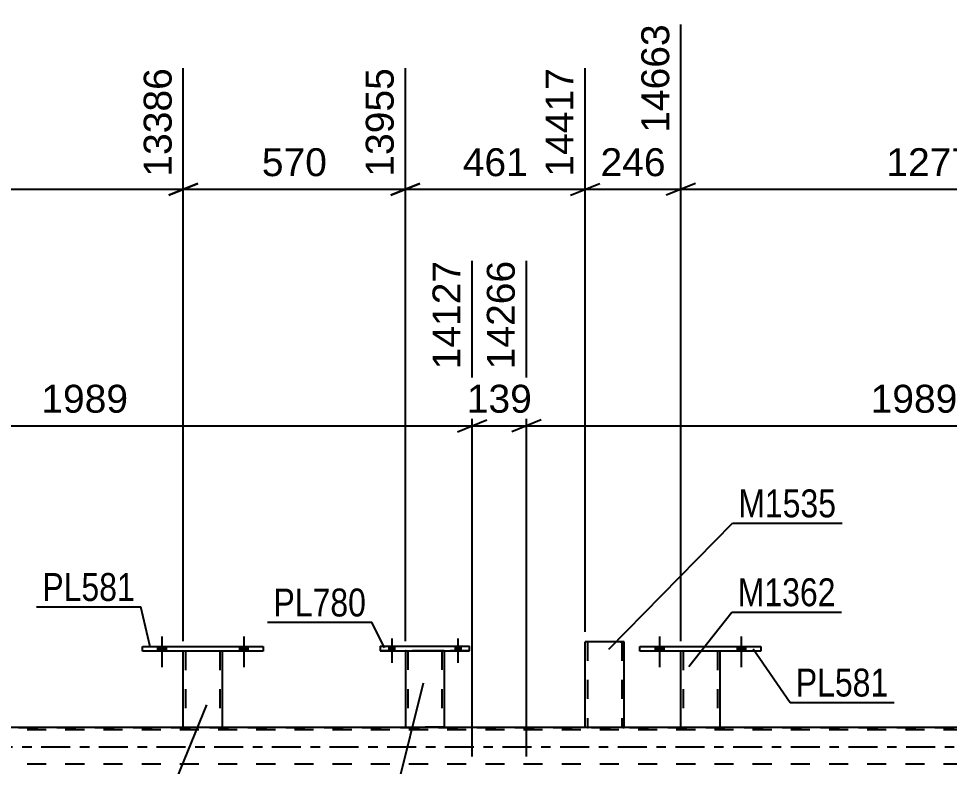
# Model space of a CAD drawing. Header units: millimetres. Extents: x 0 to 841, y 0 to 594.
# Drawn here: x 598 to 693.6, y 427.4 to 504.2 of the extents above; entities that cross this region are included whole.
import ezdxf

# ---------------------------------------------------------------- set-up
doc = ezdxf.new("R2010")
doc.units = ezdxf.units.MM
doc.linetypes.add('DXK_LINE_DOT2', pattern=[3.9198, 1.9599, -1.9599])
doc.linetypes.add('DXK_LINE_DOT3', pattern=[5.9187, 2.979, -0.9799, 0.9799, -0.9799])
doc.styles.add('Arial', font='arial.ttf', dxfattribs={"height": 0.2})
doc.styles.add('Arial Narrow', font='ARIALN.TTF', dxfattribs={"height": 0.2})

# ---------------------------------------------------------------- blocks, each defined once
blk = doc.blocks.new('Part-717034235-3735 - 3600')
at = {"color": 2, "linetype": 'Continuous'}
for p, q in [((635.15, 439.774), (635.15, 439.294)), ((635.15, 439.774), (644.35, 439.774)), ((644.35, 439.294), (644.35, 439.774)), ((635.15, 439.294), (644.35, 439.294))]:
    blk.add_line(p, q, dxfattribs=at)
at = {"color": 7, "linetype": 'DXK_LINE_DOT2'}
for p, q in [((635.15, 439.774), (644.35, 439.774)), ((644.35, 439.294), (635.15, 439.294))]:
    blk.add_line(p, q, dxfattribs=at)
blk = doc.blocks.new('Bolt-717034235-3612 - 3600')
at = {"linetype": 'Continuous'}
for points in [[(612.316, 439.28), (613.196, 439.28), (613.196, 439.76), (612.316, 439.76)], [(620.716, 439.28), (621.596, 439.28), (621.596, 439.76), (620.716, 439.76)]]:
    blk.add_hatch(color=1, dxfattribs=at).paths.add_polyline_path(points)
at = {"color": 1, "linetype": 'Continuous'}
for p, q in [((612.756, 440.76), (612.756, 437.64)), ((621.156, 440.76), (621.156, 437.64)), ((612.316, 439.76), (612.316, 439.28)), ((613.196, 439.76), (613.196, 439.28)), ((620.716, 439.76), (620.716, 439.28)), ((621.596, 439.76), (621.596, 439.28))]:
    blk.add_line(p, q, dxfattribs=at)
blk = doc.blocks.new('Bolt-717034235-3613 - 3600')
at = {"linetype": 'Continuous'}
for points in [[(612.316, 439.28), (613.196, 439.28), (613.196, 439.76), (612.316, 439.76)], [(620.716, 439.28), (621.596, 439.28), (621.596, 439.76), (620.716, 439.76)]]:
    blk.add_hatch(color=1, dxfattribs=at).paths.add_polyline_path(points)
at = {"color": 1, "linetype": 'Continuous'}
for p, q in [((612.756, 440.76), (612.756, 437.64)), ((621.156, 440.76), (621.156, 437.64)), ((612.316, 439.76), (612.316, 439.28)), ((613.196, 439.76), (613.196, 439.28)), ((620.716, 439.76), (620.716, 439.28)), ((621.596, 439.76), (621.596, 439.28))]:
    blk.add_line(p, q, dxfattribs=at)
blk = doc.blocks.new('Bolt-717034235-3618 - 3600')
at = {"linetype": 'Continuous'}
for points in [[(663.396, 439.28), (664.276, 439.28), (664.276, 439.76), (663.396, 439.76)], [(671.796, 439.28), (672.676, 439.28), (672.676, 439.76), (671.796, 439.76)]]:
    blk.add_hatch(color=1, dxfattribs=at).paths.add_polyline_path(points)
at = {"color": 1, "linetype": 'Continuous'}
for p, q in [((663.836, 440.76), (663.836, 437.64)), ((672.236, 440.76), (672.236, 437.64)), ((663.396, 439.76), (663.396, 439.28)), ((664.276, 439.76), (664.276, 439.28)), ((671.796, 439.76), (671.796, 439.28)), ((672.676, 439.76), (672.676, 439.28))]:
    blk.add_line(p, q, dxfattribs=at)
blk = doc.blocks.new('Bolt-717034235-3619 - 3600')
at = {"linetype": 'Continuous'}
for points in [[(663.396, 439.28), (664.276, 439.28), (664.276, 439.76), (663.396, 439.76)], [(671.796, 439.28), (672.676, 439.28), (672.676, 439.76), (671.796, 439.76)]]:
    blk.add_hatch(color=1, dxfattribs=at).paths.add_polyline_path(points)
at = {"color": 1, "linetype": 'Continuous'}
for p, q in [((663.836, 440.76), (663.836, 437.64)), ((672.236, 440.76), (672.236, 437.64)), ((663.396, 439.76), (663.396, 439.28)), ((664.276, 439.76), (664.276, 439.28)), ((671.796, 439.76), (671.796, 439.28)), ((672.676, 439.76), (672.676, 439.28))]:
    blk.add_line(p, q, dxfattribs=at)
blk = doc.blocks.new('Part-717034235-3705 - 3600')
at = {"color": 2, "linetype": 'Continuous'}
for p, q in [((661.836, 439.28), (661.836, 439.76)), ((661.836, 439.76), (674.236, 439.76)), ((674.236, 439.76), (674.236, 439.28)), ((674.236, 439.28), (661.836, 439.28))]:
    blk.add_line(p, q, dxfattribs=at)
blk = doc.blocks.new('Part-717034235-3710 - 3600')
at = {"color": 7, "linetype": 'DXK_LINE_DOT2'}
for p, q in [((666.036, 439.283), (670.036, 439.283)), ((666.036, 439.28), (666.036, 439.283)), ((666.036, 439.283), (666.036, 439.28)), ((666.276, 439.283), (666.276, 431.44)), ((669.796, 439.283), (669.796, 431.44)), ((670.036, 439.283), (670.036, 439.28)), ((670.036, 439.28), (670.036, 439.283)), ((669.778, 431.44), (669.796, 431.44))]:
    blk.add_line(p, q, dxfattribs=at)
at = {"color": 2, "linetype": 'Continuous'}
for p, q in [((666.036, 431.44), (666.036, 439.28)), ((670.036, 439.28), (670.036, 431.44)), ((670, 431.44), (666.036, 431.44)), ((670.036, 431.44), (670, 431.44))]:
    blk.add_line(p, q, dxfattribs=at)
blk = doc.blocks.new('Part-717034235-3740 - 3600')
at = {"color": 2, "linetype": 'Continuous'}
for p, q in [((637.75, 439.294), (637.75, 431.448)), ((641.75, 439.294), (641.75, 431.448)), ((637.75, 431.448), (641.27, 431.448)), ((641.609, 431.448), (641.27, 431.448)), ((641.714, 431.448), (641.609, 431.448)), ((641.75, 431.448), (641.714, 431.448))]:
    blk.add_line(p, q, dxfattribs=at)
at = {"color": 7, "linetype": 'DXK_LINE_DOT2'}
for p, q in [((641.75, 439.294), (637.75, 439.294)), ((637.75, 439.294), (637.75, 439.294)), ((637.75, 439.294), (641.75, 439.294)), ((637.75, 439.294), (637.75, 439.294)), ((637.99, 439.294), (637.99, 439.294)), ((637.99, 439.294), (637.99, 431.448)), ((641.51, 439.294), (641.51, 439.294)), ((641.51, 439.294), (641.51, 431.448)), ((641.75, 439.294), (641.75, 439.294)), ((641.75, 439.294), (641.75, 439.294)), ((641.75, 431.448), (637.75, 431.448)), ((637.99, 431.448), (638.008, 431.448)), ((638.008, 431.448), (638.046, 431.448)), ((638.046, 431.448), (638.06, 431.448)), ((641.454, 431.448), (641.27, 431.448))]:
    blk.add_line(p, q, dxfattribs=at)
blk = doc.blocks.new('Part-717034235-3847 - 3600')
at = {"color": 7, "linetype": 'DXK_LINE_DOT2'}
for p, q in [((741.997, 431.2), (79.531, 431.2)), ((104.15, 431.44), (741.997, 431.44)), ((618.956, 431.44), (614.955, 431.44)), ((660.203, 431.44), (656.203, 431.44)), ((670.036, 431.44), (666.036, 431.44)), ((741.997, 427.68), (79.531, 427.68))]:
    blk.add_line(p, q, dxfattribs=at)
at = {"color": 2, "linetype": 'Continuous'}
for p, q in [((614.955, 431.44), (567.875, 431.44)), ((656.203, 431.44), (618.956, 431.44)), ((666.036, 431.44), (660.203, 431.44)), ((717.116, 431.44), (670.036, 431.44))]:
    blk.add_line(p, q, dxfattribs=at)
at = {"color": 7, "linetype": 'DXK_LINE_DOT3'}
blk.add_line((79.531, 429.44), (741.997, 429.44), dxfattribs=at)
blk = doc.blocks.new('Part-717034235-4082 - 3600')
at = {"color": 7, "linetype": 'DXK_LINE_DOT2'}
for p, q in [((614.956, 439.283), (618.956, 439.283)), ((614.956, 439.28), (614.956, 439.283)), ((614.956, 439.283), (614.956, 439.28)), ((615.196, 439.283), (615.196, 431.44)), ((618.716, 439.283), (618.716, 431.44)), ((618.956, 439.283), (618.956, 439.28)), ((618.956, 439.28), (618.956, 439.283)), ((618.697, 431.44), (618.716, 431.44))]:
    blk.add_line(p, q, dxfattribs=at)
at = {"color": 2, "linetype": 'Continuous'}
for p, q in [((614.956, 431.44), (614.956, 439.28)), ((618.956, 439.28), (618.956, 431.44)), ((618.919, 431.44), (614.956, 431.44)), ((618.956, 431.44), (618.919, 431.44))]:
    blk.add_line(p, q, dxfattribs=at)
blk = doc.blocks.new('Part-717034235-4087 - 3600')
at = {"color": 2, "linetype": 'Continuous'}
for p, q in [((610.756, 439.28), (610.756, 439.76)), ((610.756, 439.76), (623.156, 439.76)), ((623.156, 439.76), (623.156, 439.28)), ((623.156, 439.28), (610.756, 439.28))]:
    blk.add_line(p, q, dxfattribs=at)
blk = doc.blocks.new('Bolt-717034235-4099 - 3600')
at = {"linetype": 'Continuous'}
for points in [[(636.07, 439.294), (636.63, 439.294), (636.63, 439.774), (636.07, 439.774)], [(636.07, 439.294), (636.63, 439.294), (636.63, 439.774), (636.07, 439.774)], [(642.87, 439.294), (643.43, 439.294), (643.43, 439.774), (642.87, 439.774)], [(642.87, 439.294), (643.43, 439.294), (643.43, 439.774), (642.87, 439.774)]]:
    blk.add_hatch(color=1, dxfattribs=at).paths.add_polyline_path(points)
at = {"color": 1, "linetype": 'Continuous'}
for p, q in [((636.35, 440.574), (636.35, 438.054)), ((636.35, 440.574), (636.35, 438.054)), ((643.15, 440.574), (643.15, 438.054)), ((643.15, 440.574), (643.15, 438.054)), ((636.07, 439.774), (636.07, 439.294)), ((636.07, 439.774), (636.07, 439.294)), ((636.63, 439.774), (636.63, 439.294)), ((636.63, 439.774), (636.63, 439.294)), ((642.87, 439.774), (642.87, 439.294)), ((642.87, 439.774), (642.87, 439.294)), ((643.43, 439.774), (643.43, 439.294)), ((643.43, 439.774), (643.43, 439.294))]:
    blk.add_line(p, q, dxfattribs=at)
blk = doc.blocks.new('Part-717034235-4104 - 3600')
at = {"color": 2, "linetype": 'Continuous'}
for p, q in [((656.203, 440.238), (656.203, 440.238)), ((659.723, 440.238), (656.203, 440.238)), ((656.203, 431.441), (656.203, 440.238)), ((660.203, 440.238), (659.723, 440.238)), ((660.203, 440.238), (660.203, 440.238)), ((660.203, 431.441), (660.203, 440.238)), ((659.723, 431.433), (656.21, 431.433)), ((660.062, 431.433), (659.723, 431.433)), ((660.062, 431.433), (660.166, 431.433)), ((660.166, 431.433), (660.195, 431.433))]:
    blk.add_line(p, q, dxfattribs=at)
at = {"color": 7, "linetype": 'DXK_LINE_DOT2'}
for p, q in [((660.203, 440.238), (656.203, 440.238)), ((656.203, 440.238), (656.203, 440.238)), ((656.443, 440.238), (656.443, 440.238)), ((656.443, 440.238), (656.443, 431.433)), ((659.815, 440.238), (659.892, 440.238)), ((659.892, 440.238), (659.906, 440.238)), ((659.906, 440.238), (659.945, 440.238)), ((659.945, 440.238), (659.963, 440.238)), ((659.963, 440.238), (659.963, 440.238)), ((659.963, 440.238), (659.963, 431.433)), ((660.203, 440.238), (660.203, 440.238)), ((656.203, 431.441), (656.203, 431.433)), ((660.203, 431.433), (656.203, 431.433)), ((656.203, 431.433), (656.203, 431.433)), ((656.203, 431.433), (656.21, 431.433)), ((656.443, 431.433), (656.461, 431.433)), ((656.461, 431.433), (656.499, 431.433)), ((656.499, 431.433), (656.513, 431.433)), ((659.906, 431.433), (659.723, 431.433)), ((660.195, 431.433), (660.203, 431.433)), ((660.203, 431.433), (660.203, 431.441)), ((660.203, 431.433), (660.203, 431.441)), ((660.203, 431.433), (660.203, 431.433))]:
    blk.add_line(p, q, dxfattribs=at)
blk = doc.blocks.new('StraightDimension-717034235-17322 - 3600')
at = {"color": 7, "linetype": 'Continuous'}
for p, q in [((565.046, 428.44), (565.046, 479.309)), ((644.606, 428.44), (644.606, 479.309)), ((566.546, 462.991), (563.546, 461.791)), ((643.106, 461.791), (646.106, 462.991)), ((565.046, 462.391), (644.606, 462.391))]:
    blk.add_line(p, q, dxfattribs=at)
at = {"color": 0, "linetype": 'Continuous'}
blk.add_wipeout([(644.006, 479.909), (639.806, 479.909), (639.806, 467.591), (644.006, 467.591)], dxfattribs=at)
at = {"color": 0}
blk.add_wipeout([(609.874, 463.141), (609.874, 467.341), (599.779, 467.341), (599.779, 463.141)], dxfattribs=at)
at = {"color": 3, "linetype": 'Continuous', "style": 'Arial'}
blk.add_text('14127', height=2.8652, rotation=90.00021, dxfattribs=at).set_placement((643.406, 468.191))
at = {"color": 3, "style": 'Arial'}
blk.add_text('1989', height=2.8652, dxfattribs=at).set_placement((600.379, 463.741))
blk = doc.blocks.new('StraightDimension-717034235-17132 - 3600')
at = {"color": 7, "linetype": 'Continuous'}
for p, q in [((563.875, 440.283), (563.875, 499.085)), ((614.956, 440.28), (614.956, 499.085)), ((565.375, 487.267), (562.375, 486.067)), ((563.875, 486.667), (614.956, 486.667)), ((613.456, 486.067), (616.456, 487.267))]:
    blk.add_line(p, q, dxfattribs=at)
at = {"color": 0}
blk.add_wipeout([(594.463, 487.417), (594.463, 491.617), (584.368, 491.617), (584.368, 487.417)], dxfattribs=at)
at = {"color": 3, "style": 'Arial'}
blk.add_text('1277', height=2.8652, dxfattribs=at).set_placement((584.968, 488.017))
at = {"color": 0, "linetype": 'Continuous'}
blk.add_wipeout([(614.356, 499.685), (610.156, 499.685), (610.156, 487.367), (614.356, 487.367)], dxfattribs=at)
at = {"color": 3, "linetype": 'Continuous', "style": 'Arial'}
blk.add_text('13386', height=2.8652, rotation=90.00021, dxfattribs=at).set_placement((613.756, 487.967))
blk = doc.blocks.new('StraightDimension-717034235-17320 - 3600')
at = {"color": 7, "linetype": 'Continuous'}
for p, q in [((650.181, 428.44), (650.181, 479.309)), ((729.74, 428.44), (729.74, 474.809)), ((651.681, 462.991), (648.681, 461.791)), ((728.24, 461.791), (731.24, 462.991)), ((650.181, 462.391), (729.74, 462.391))]:
    blk.add_line(p, q, dxfattribs=at)
at = {"color": 0}
blk.add_wipeout([(695.008, 463.141), (695.008, 467.341), (684.913, 467.341), (684.913, 463.141)], dxfattribs=at)
at = {"color": 3, "style": 'Arial'}
blk.add_text('1989', height=2.8652, dxfattribs=at).set_placement((685.513, 463.741))
at = {"color": 0, "linetype": 'Continuous'}
blk.add_wipeout([(729.14, 475.409), (724.94, 475.409), (724.94, 463.091), (729.14, 463.091)], dxfattribs=at)
at = {"color": 3, "linetype": 'Continuous', "style": 'Arial'}
blk.add_text('16255', height=2.8652, rotation=90.00021, dxfattribs=at).set_placement((728.54, 463.691))
blk = doc.blocks.new('StraightDimension-717034235-17128 - 3600')
at = {"color": 7, "linetype": 'Continuous'}
for p, q in [((666.036, 440.283), (666.036, 503.585)), ((717.117, 440.283), (717.117, 499.085)), ((667.536, 487.267), (664.536, 486.067)), ((666.036, 486.667), (717.117, 486.667)), ((715.617, 486.067), (718.617, 487.267))]:
    blk.add_line(p, q, dxfattribs=at)
at = {"color": 0}
blk.add_wipeout([(696.624, 487.417), (696.624, 491.617), (686.529, 491.617), (686.529, 487.417)], dxfattribs=at)
at = {"color": 3, "style": 'Arial'}
blk.add_text('1277', height=2.8652, dxfattribs=at).set_placement((687.129, 488.017))
at = {"color": 0, "linetype": 'Continuous'}
blk.add_wipeout([(716.517, 499.685), (712.317, 499.685), (712.317, 487.367), (716.517, 487.367)], dxfattribs=at)
at = {"color": 3, "linetype": 'Continuous', "style": 'Arial'}
blk.add_text('15940', height=2.8652, rotation=90.00021, dxfattribs=at).set_placement((715.917, 487.967))
blk = doc.blocks.new('StraightDimension-717034235-17129 - 3600')
at = {"color": 7, "linetype": 'Continuous'}
for p, q in [((666.036, 440.283), (666.036, 503.585)), ((656.203, 441.238), (656.203, 499.085)), ((654.703, 486.067), (657.703, 487.267)), ((656.203, 486.667), (666.036, 486.667)), ((667.536, 487.267), (664.536, 486.067))]:
    blk.add_line(p, q, dxfattribs=at)
at = {"color": 0}
blk.add_wipeout([(665.055, 487.417), (665.055, 491.617), (657.184, 491.617), (657.184, 487.417)], dxfattribs=at)
at = {"color": 3, "style": 'Arial'}
blk.add_text('246', height=2.8652, dxfattribs=at).set_placement((657.784, 488.017))
at = {"color": 0, "linetype": 'Continuous'}
blk.add_wipeout([(665.436, 504.185), (661.236, 504.185), (661.236, 491.867), (665.436, 491.867)], dxfattribs=at)
at = {"color": 3, "linetype": 'Continuous', "style": 'Arial'}
blk.add_text('14663', height=2.8652, rotation=90.00021, dxfattribs=at).set_placement((664.836, 492.467))
blk = doc.blocks.new('StraightDimension-717034235-17130 - 3600')
at = {"color": 7, "linetype": 'Continuous'}
for p, q in [((637.75, 440.294), (637.75, 499.085)), ((656.203, 441.238), (656.203, 499.085)), ((639.25, 487.267), (636.25, 486.067)), ((637.75, 486.667), (656.203, 486.667)), ((654.703, 486.067), (657.703, 487.267))]:
    blk.add_line(p, q, dxfattribs=at)
at = {"color": 0}
blk.add_wipeout([(650.912, 487.417), (650.912, 491.617), (643.041, 491.617), (643.041, 487.417)], dxfattribs=at)
at = {"color": 3, "style": 'Arial'}
blk.add_text('461', height=2.8652, dxfattribs=at).set_placement((643.641, 488.017))
at = {"color": 0, "linetype": 'Continuous'}
blk.add_wipeout([(655.603, 499.685), (651.403, 499.685), (651.403, 487.367), (655.603, 487.367)], dxfattribs=at)
at = {"color": 3, "linetype": 'Continuous', "style": 'Arial'}
blk.add_text('14417', height=2.8652, rotation=90.00021, dxfattribs=at).set_placement((655.003, 487.967))
blk = doc.blocks.new('StraightDimension-717034235-17131 - 3600')
at = {"color": 7, "linetype": 'Continuous'}
for p, q in [((614.956, 440.28), (614.956, 499.085)), ((637.75, 440.294), (637.75, 499.085)), ((616.456, 487.267), (613.456, 486.067)), ((614.956, 486.667), (637.75, 486.667)), ((636.25, 486.067), (639.25, 487.267))]:
    blk.add_line(p, q, dxfattribs=at)
at = {"color": 0}
blk.add_wipeout([(630.288, 487.417), (630.288, 491.617), (622.417, 491.617), (622.417, 487.417)], dxfattribs=at)
at = {"color": 3, "style": 'Arial'}
blk.add_text('570', height=2.8652, dxfattribs=at).set_placement((623.017, 488.017))
at = {"color": 0, "linetype": 'Continuous'}
blk.add_wipeout([(637.15, 499.685), (632.95, 499.685), (632.95, 487.367), (637.15, 487.367)], dxfattribs=at)
at = {"color": 3, "linetype": 'Continuous', "style": 'Arial'}
blk.add_text('13955', height=2.8652, rotation=90.00021, dxfattribs=at).set_placement((636.55, 487.967))
blk = doc.blocks.new('StraightDimension-717034235-17321 - 3600')
at = {"color": 7, "linetype": 'Continuous'}
for p, q in [((644.606, 428.44), (644.606, 479.309)), ((650.181, 428.44), (650.181, 479.309)), ((643.106, 461.791), (646.106, 462.991)), ((651.681, 462.991), (648.681, 461.791)), ((644.606, 462.391), (650.181, 462.391))]:
    blk.add_line(p, q, dxfattribs=at)
at = {"color": 0}
blk.add_wipeout([(651.329, 463.141), (651.329, 467.341), (643.458, 467.341), (643.458, 463.141)], dxfattribs=at)
at = {"color": 3, "style": 'Arial'}
blk.add_text('139', height=2.8652, dxfattribs=at).set_placement((644.058, 463.741))
at = {"color": 0, "linetype": 'Continuous'}
blk.add_wipeout([(649.581, 479.909), (645.381, 479.909), (645.381, 467.591), (649.581, 467.591)], dxfattribs=at)
at = {"color": 3, "linetype": 'Continuous', "style": 'Arial'}
blk.add_text('14266', height=2.8652, rotation=90.00021, dxfattribs=at).set_placement((648.981, 468.191))
blk = doc.blocks.new('Mark-717034235-3731 - 3600')
at = {"color": 30, "linetype": 'Continuous'}
for p in [(623.615, 442.227), (635.61, 439.596)]:
    blk.add_line(p, (634.319, 442.227), dxfattribs=at)
at = {"color": 0}
blk.add_wipeout([(633.719, 442.827), (633.719, 445.827), (624.215, 445.827), (624.215, 442.827)], dxfattribs=at)
blk.add_wipeout([(633.719, 442.827), (633.719, 445.827), (624.215, 445.827), (624.215, 442.827)], dxfattribs=at)
at = {"color": 3, "style": 'Arial Narrow'}
blk.add_text('PL780', height=2.8633, dxfattribs=at).set_placement((624.215, 442.827))
blk = doc.blocks.new('Mark-717034235-3736 - 3600')
at = {"color": 30, "linetype": 'Continuous'}
for p in [(639.579, 435.984), (624.773, 421.631)]:
    blk.add_line(p, (636.024, 421.631), dxfattribs=at)
at = {"color": 0}
blk.add_wipeout([(635.424, 422.231), (635.424, 425.231), (625.373, 425.231), (625.373, 422.231)], dxfattribs=at)
blk.add_wipeout([(635.424, 422.231), (635.424, 425.231), (625.373, 425.231), (625.373, 422.231)], dxfattribs=at)
at = {"color": 3, "style": 'Arial Narrow'}
blk.add_text('M1545', height=2.8633, dxfattribs=at).set_placement((625.373, 422.231))
blk = doc.blocks.new('Mark-717034235-4083 - 3600')
at = {"color": 30, "linetype": 'Continuous'}
for p in [(599.885, 443.816), (611.569, 439.703)]:
    blk.add_line(p, (610.589, 443.816), dxfattribs=at)
at = {"color": 0}
blk.add_wipeout([(609.989, 444.416), (609.989, 447.416), (600.485, 447.416), (600.485, 444.416)], dxfattribs=at)
blk.add_wipeout([(609.989, 444.416), (609.989, 447.416), (600.485, 447.416), (600.485, 444.416)], dxfattribs=at)
at = {"color": 3, "style": 'Arial Narrow'}
blk.add_text('PL581', height=2.8633, dxfattribs=at).set_placement((600.485, 444.416))
blk = doc.blocks.new('Mark-717034235-3701 - 3600')
at = {"color": 30, "linetype": 'Continuous'}
for p, q in [((673.444, 439.51), (677.236, 434.011)), ((677.236, 434.011), (687.94, 434.011))]:
    blk.add_line(p, q, dxfattribs=at)
at = {"color": 0}
blk.add_wipeout([(687.34, 434.611), (687.34, 437.611), (677.836, 437.611), (677.836, 434.611)], dxfattribs=at)
blk.add_wipeout([(687.34, 434.611), (687.34, 437.611), (677.836, 437.611), (677.836, 434.611)], dxfattribs=at)
at = {"color": 3, "style": 'Arial Narrow'}
blk.add_text('PL581', height=2.8633, dxfattribs=at).set_placement((677.836, 434.611))
blk = doc.blocks.new('Mark-717034235-3706 - 3600')
at = {"color": 30, "linetype": 'Continuous'}
for p, q in [((666.848, 437.703), (671.276, 443.281)), ((671.276, 443.281), (682.528, 443.281))]:
    blk.add_line(p, q, dxfattribs=at)
at = {"color": 0}
blk.add_wipeout([(681.928, 443.881), (681.928, 446.881), (671.876, 446.881), (671.876, 443.881)], dxfattribs=at)
blk.add_wipeout([(681.928, 443.881), (681.928, 446.881), (671.876, 446.881), (671.876, 443.881)], dxfattribs=at)
at = {"color": 3, "style": 'Arial Narrow'}
blk.add_text('M1362', height=2.8633, dxfattribs=at).set_placement((671.876, 443.881))
blk = doc.blocks.new('Mark-717034235-4078 - 3600')
at = {"color": 30, "linetype": 'Continuous'}
for p in [(617.344, 433.771), (601.064, 421.441)]:
    blk.add_line(p, (612.315, 421.441), dxfattribs=at)
at = {"color": 0}
blk.add_wipeout([(611.715, 422.041), (611.715, 425.041), (601.664, 425.041), (601.664, 422.041)], dxfattribs=at)
blk.add_wipeout([(611.715, 422.041), (611.715, 425.041), (601.664, 425.041), (601.664, 422.041)], dxfattribs=at)
at = {"color": 3, "style": 'Arial Narrow'}
blk.add_text('M1362', height=2.8633, dxfattribs=at).set_placement((601.664, 422.041))
blk = doc.blocks.new('Mark-717034235-4100 - 3600')
at = {"color": 30, "linetype": 'Continuous'}
for p, q in [((658.627, 439.47), (671.33, 452.4)), ((671.33, 452.4), (682.582, 452.4))]:
    blk.add_line(p, q, dxfattribs=at)
at = {"color": 0}
blk.add_wipeout([(681.982, 453), (681.982, 456), (671.93, 456), (671.93, 453)], dxfattribs=at)
blk.add_wipeout([(681.982, 453), (681.982, 456), (671.93, 456), (671.93, 453)], dxfattribs=at)
at = {"color": 3, "style": 'Arial Narrow'}
blk.add_text('M1535', height=2.8633, dxfattribs=at).set_placement((671.93, 453))

msp = doc.modelspace()

# ---------------------------------------------------------------- block references
for name in ['Bolt-717034235-3612 - 3600', 'Bolt-717034235-3613 - 3600', 'Bolt-717034235-4099 - 3600', 'Bolt-717034235-3618 - 3600', 'Bolt-717034235-3619 - 3600', 'Part-717034235-4087 - 3600', 'Part-717034235-3735 - 3600', 'Part-717034235-4104 - 3600', 'Part-717034235-3705 - 3600', 'Part-717034235-4082 - 3600', 'Part-717034235-3740 - 3600', 'Part-717034235-3710 - 3600', 'Part-717034235-3847 - 3600']:
    msp.add_blockref(name, (0, 0))

# ---------------------------------------------------------------- next in the draw order: block references
for name in ['StraightDimension-717034235-17322 - 3600', 'StraightDimension-717034235-17320 - 3600']:
    msp.add_blockref(name, (0, 0))

# ---------------------------------------------------------------- next in the draw order: block references
for name in ['StraightDimension-717034235-17128 - 3600', 'StraightDimension-717034235-17132 - 3600', 'Mark-717034235-3701 - 3600', 'Mark-717034235-3736 - 3600', 'Mark-717034235-4078 - 3600']:
    msp.add_blockref(name, (0, 0))

# ---------------------------------------------------------------- next in the draw order: block references
for name in ['StraightDimension-717034235-17129 - 3600', 'Mark-717034235-4083 - 3600']:
    msp.add_blockref(name, (0, 0))

# ---------------------------------------------------------------- next in the draw order: block references
for name in ['StraightDimension-717034235-17130 - 3600', 'Mark-717034235-3706 - 3600']:
    msp.add_blockref(name, (0, 0))

# ---------------------------------------------------------------- next in the draw order: block references
for name in ['StraightDimension-717034235-17131 - 3600', 'StraightDimension-717034235-17321 - 3600', 'Mark-717034235-4100 - 3600']:
    msp.add_blockref(name, (0, 0))

# ---------------------------------------------------------------- next in the draw order: block references
msp.add_blockref('Mark-717034235-3731 - 3600', (0, 0))

doc.saveas('drawing.dxf')
